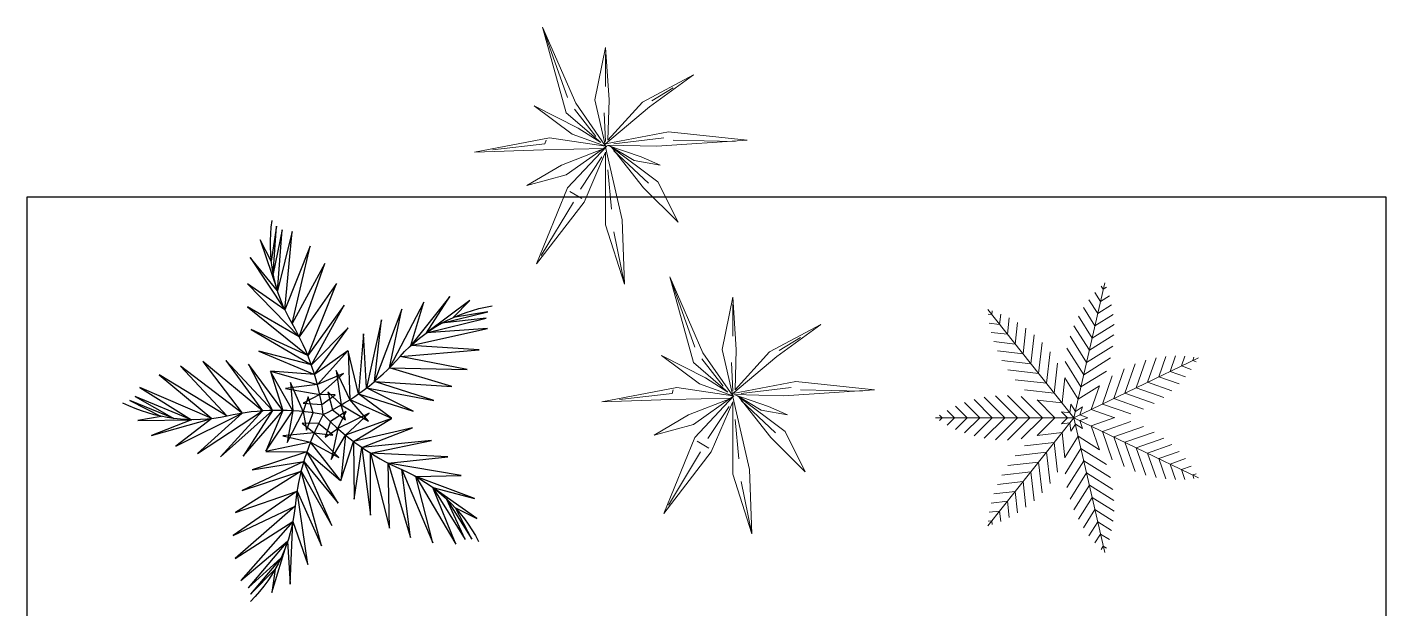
# Model space of a CAD drawing. Header units: millimetres. Extents: x 355 to 3640, y -248 to 1431.
# Drawn here: x 359.5 to 580.5, y 660.9 to 755.5 of the extents above; entities that cross this region are included whole.
import ezdxf

# ---------------------------------------------------------------- set-up
doc = ezdxf.new("R2010")
doc.units = ezdxf.units.MM
doc.layers.get('0').update_dxf_attribs({"plot": 0})
doc.layers.add('PLANTS', color=92, linetype='Continuous')

# ---------------------------------------------------------------- blocks, each defined once
blk = doc.blocks.new('tree 8312')
for p, q in [((-1046, 2466), (-1205, 2850)), ((-719, 2151), (-973, 2935)), ((-631, 2178), (-828, 2877)), ((-498, 2441), (-614, 3029)), ((-454, 2805), (-493, 3050)), ((-300, 2473), (-359, 2970)), ((-215, 2666), (-247, 3080)), ((-91, 2263), (-124, 3087)), ((0, 2265), (0, 2991)), ((0, 2265), (0, 2991)), ((100, 2489), (120, 2989)), ((182, 2258), (228, 2832)), ((273, 2249), (359, 2970)), ((364, 2237), (493, 3050)), ((454, 2220), (595, 2933)), ((719, 2151), (943, 2842)), ((976, 2296), (1205, 2850)), ((-1136, 1969), (-1539, 2688)), ((-1158, 2212), (-1430, 2746)), ((-1068, 2256), (-1215, 2574)), ((-883, 2333), (-1056, 2803)), ((-543, 2201), (-677, 2761)), ((595, 2420), (677, 2761)), ((631, 2178), (788, 2732)), ((805, 2121), (1004, 2662)), ((974, 2052), (1278, 2711)), ((1158, 2212), (1317, 2525)), ((1246, 2165), (1491, 2602)), ((1417, 2061), (1750, 2558)), ((1429, 2271), (1646, 2625)), ((-1579, 1647), (-2138, 2252)), ((-1657, 1879), (-2046, 2335)), ((-1440, 1766), (-1889, 2336)), ((-1499, 2003), (-1794, 2408)), ((-1417, 2061), (-1612, 2352)), ((-1215, 1922), (-1516, 2413)), ((1367, 1821), (1794, 2408)), ((1510, 1708), (1982, 2260)), ((1579, 1943), (1950, 2413)), ((-2003, 1519), (-2473, 1890)), ((-1768, 1450), (-2320, 1921)), ((-1873, 1671), (-2131, 1909)), ((-1644, 1584), (-2052, 1991)), ((1644, 1584), (2052, 1991)), ((1708, 1518), (2313, 2078)), ((1731, 1813), (1969, 2070)), ((1826, 1379), (2396, 1829)), ((1940, 1596), (2395, 1985)), ((-2331, 1368), (-2685, 1585)), ((-2226, 1186), (-2662, 1431)), ((-2121, 1357), (-2619, 1689)), ((-1881, 1307), (-2469, 1733)), ((1983, 1155), (2474, 1456)), ((2029, 1076), (2748, 1479)), ((2064, 1439), (2469, 1733)), ((2121, 1357), (2412, 1552)), ((-2357, 916), (-2910, 1145)), ((-2112, 913), (-2771, 1217)), ((-2273, 1098), (-2585, 1257)), ((2273, 1098), (2806, 1370)), ((2317, 1008), (2635, 1154)), ((2526, 986), (2910, 1145)), ((-2212, 658), (-2902, 883)), ((-2238, 571), (-2792, 727)), ((-2182, 745), (-2722, 944)), ((2212, 658), (2995, 913)), ((2238, 571), (2937, 768)), ((2393, 823), (2863, 996)), ((-2297, 303), (-3111, 432)), ((-2281, 393), (-2993, 535)), ((-2480, 535), (-2821, 617)), ((2261, 483), (2821, 617)), ((2502, 437), (3089, 554)), ((2866, 394), (3111, 432)), ((-2549, 40), (-3049, 59)), ((-2309, 213), (-3030, 298)), ((-2318, 122), (-2892, 167)), ((2324, 31), (3147, 63)), ((2533, 239), (3030, 298)), ((2726, 154), (3140, 187)), ((-2324, -152), (-3147, -184)), ((-2726, -275), (-3140, -307)), ((-2325, -60), (-3052, -60)), ((-2325, -60), (-3052, -60)), ((2309, -334), (3030, -419)), ((2318, -243), (2892, -288)), ((2325, -60), (3052, -60)), ((2325, -60), (3052, -60)), ((2549, -160), (3049, -180)), ((-2866, -514), (-3111, -553)), ((-2502, -558), (-3089, -675)), ((-2533, -360), (-3030, -419)), ((-2238, -692), (-2937, -889)), ((-2261, -603), (-2821, -738)), ((2238, -692), (2792, -848)), ((2281, -514), (2993, -656)), ((2297, -424), (3111, -553)), ((2480, -656), (2821, -738)), ((-2212, -779), (-2995, -1034)), ((-2393, -943), (-2863, -1117)), ((2112, -1034), (2771, -1338)), ((2182, -865), (2722, -1065)), ((2212, -779), (2902, -1003)), ((2357, -1036), (2910, -1266)), ((-2526, -1107), (-2910, -1266)), ((-2273, -1218), (-2806, -1490)), ((-2029, -1197), (-2748, -1599)), ((-2317, -1128), (-2635, -1275)), ((-1983, -1275), (-2474, -1576)), ((2226, -1307), (2662, -1551)), ((2273, -1218), (2585, -1378)), ((-2064, -1560), (-2469, -1854)), ((-2121, -1478), (-2412, -1672)), ((-1826, -1500), (-2396, -1950)), ((-1940, -1717), (-2395, -2106)), ((-1708, -1639), (-2313, -2198)), ((-1644, -1705), (-2052, -2112)), ((1579, -1768), (2138, -2373)), ((1644, -1705), (2052, -2112)), ((1768, -1571), (2320, -2042)), ((1881, -1427), (2469, -1854)), ((2003, -1640), (2473, -2010)), ((2121, -1478), (2619, -1810)), ((2331, -1489), (2685, -1706)), ((-1510, -1829), (-1982, -2381)), ((-1731, -1933), (-1969, -2191)), ((-1579, -2064), (-1950, -2534)), ((-1367, -1942), (-1794, -2529)), ((1136, -2089), (1539, -2808)), ((1215, -2043), (1516, -2534)), ((1440, -1887), (1889, -2457)), ((1657, -2000), (2046, -2455)), ((1873, -1792), (2131, -2030)), ((-1417, -2181), (-1750, -2679)), ((-1429, -2392), (-1646, -2746)), ((-1246, -2286), (-1491, -2723)), ((-1158, -2333), (-1317, -2645)), ((-974, -2172), (-1278, -2832)), ((-976, -2417), (-1205, -2970)), ((-805, -2242), (-1004, -2782)), ((-719, -2272), (-943, -2963)), ((-631, -2299), (-788, -2853)), ((-454, -2341), (-595, -3053)), ((-364, -2357), (-493, -3171)), ((-273, -2370), (-359, -3091)), ((-182, -2379), (-228, -2953)), ((0, -2386), (0, -3112)), ((0, -2386), (0, -3112)), ((91, -2384), (124, -3208)), ((543, -2322), (677, -2882)), ((631, -2299), (828, -2997)), ((719, -2272), (973, -3056)), ((883, -2453), (1056, -2923)), ((1068, -2377), (1215, -2695)), ((1158, -2333), (1430, -2867)), ((1417, -2181), (1612, -2473)), ((1499, -2124), (1794, -2529)), ((-595, -2541), (-677, -2882)), ((-100, -2609), (-120, -3110)), ((215, -2786), (247, -3200)), ((300, -2593), (359, -3091)), ((498, -2562), (614, -3149)), ((1046, -2587), (1205, -2970)), ((454, -2926), (493, -3171))]:
    blk.add_line(p, q)
at = {"linetype": 'Continuous'}
blk.add_circle((0, 0), 145, dxfattribs=at)
blk = doc.blocks.new('tree 642142')
at = {"linetype": 'Continuous', "xscale": 0.00015873015854595, "yscale": 0.00015873015854595, "zscale": 0.00015873015854595}
blk.add_blockref('tree 8312', (-111.4714, 92.4496), dxfattribs=at)
blk = doc.blocks.new('tree 5412326')
for points in [[(-0.7497, 0.4146), (-0.6444, 0.4473), (-0.7415, 0.4821), (-0.5477, 0.5662), (-0.7362, 0.5499), (-0.4736, 0.7004), (-0.7338, 0.6178), (-0.4247, 0.8457), (-0.7342, 0.6858), (-0.4023, 0.9973), (-0.7375, 0.7537), (-0.4073, 1.1505), (-0.7528, 0.8888), (-0.4395, 1.3003), (-0.7716, 0.9884), (-0.4978, 1.4421), (-0.7889, 1.0895), (-0.5804, 1.5712), (-0.7963, 1.2251), (-0.6416, 1.6027), (-0.7883, 1.3435), (-0.6691, 1.6381), (-0.7743, 1.4276), (-0.8011, 1.5837), (-0.7963, 1.2251), (-0.901, 1.4927), (-0.7889, 1.0895), (-0.9718, 1.3307), (-0.7528, 0.8888), (-1.0208, 1.1854), (-0.7375, 0.7537), (-1.0432, 1.0338), (-0.7342, 0.6858), (-1.0382, 0.8806), (-0.7338, 0.6178), (-1.006, 0.7307), (-0.7362, 0.5499), (-0.9477, 0.589), (-0.7415, 0.4821), (-0.8651, 0.4599)], [(-0.8212, 0.3788), (-0.8197, 0.4891), (-0.8828, 0.4074), (-0.9029, 0.6178), (-0.9456, 0.4334), (-1.0076, 0.7297), (-1.0095, 0.4568), (-1.1306, 0.8212), (-1.0743, 0.4773), (-1.2679, 0.8893), (-1.1399, 0.4952), (-1.4152, 0.9319), (-1.2731, 0.5224), (-1.5676, 0.9476), (-1.3736, 0.5353), (-1.7205, 0.9359), (-1.4751, 0.5501), (-1.8688, 0.8972), (-1.6064, 0.5849), (-1.9177, 0.8488), (-1.7165, 0.6291), (-1.9598, 0.8336), (-1.7921, 0.6684), (-1.9489, 0.6913), (-1.6064, 0.5849), (-1.8932, 0.5681), (-1.4751, 0.5501), (-1.761, 0.4506), (-1.2731, 0.5224), (-1.638, 0.3592), (-1.1399, 0.4952), (-1.5007, 0.291), (-1.0743, 0.4773), (-1.3534, 0.2485), (-1.0095, 0.4568), (-1.201, 0.2327), (-0.9456, 0.4334), (-1.0481, 0.2444), (-0.8828, 0.4074), (-0.8998, 0.2831)], [(-0.6936, 0.3578), (-0.6299, 0.2677), (-0.6269, 0.3709), (-0.487, 0.2125), (-0.5608, 0.3867), (-0.3365, 0.1835), (-0.4954, 0.4054), (-0.1832, 0.1818), (-0.4309, 0.4268), (-0.0321, 0.2074), (-0.3673, 0.451), (0.1121, 0.2595), (-0.2436, 0.5073), (0.2447, 0.3364), (-0.1547, 0.5559), (0.3614, 0.4357), (-0.0639, 0.6036), (0.4587, 0.5542), (0.0629, 0.6526), (0.4698, 0.6221), (0.1779, 0.6815), (0.4949, 0.6592), (0.2622, 0.6942), (0.4025, 0.7679), (0.0629, 0.6526), (0.285, 0.8348), (-0.0639, 0.6036), (0.109, 0.8521), (-0.2436, 0.5073), (-0.0443, 0.8538), (-0.3673, 0.451), (-0.1954, 0.8282), (-0.4309, 0.4268), (-0.3396, 0.7761), (-0.4954, 0.4054), (-0.4721, 0.6992), (-0.5608, 0.3867), (-0.5889, 0.5999), (-0.6269, 0.3709), (-0.6862, 0.4815)], [(-0.8091, 0.2998), (-0.9136, 0.3352), (-0.8554, 0.25), (-1.0617, 0.2959), (-0.8996, 0.1983), (-1.2005, 0.2309), (-0.9415, 0.1448), (-1.3255, 0.1422), (-0.9811, 0.0895), (-1.4327, 0.0326), (-1.0183, 0.0326), (-1.5187, -0.0942), (-1.0853, -0.0856), (-1.5807, -0.2344), (-1.1286, -0.1773), (-1.6169, -0.3833), (-1.1741, -0.2692), (-1.6259, -0.5364), (-1.2478, -0.3833), (-1.595, -0.5978), (-1.3239, -0.4743), (-1.5935, -0.6426), (-1.3846, -0.5341), (-1.4548, -0.6762), (-1.2478, -0.3833), (-1.3204, -0.6613), (-1.1741, -0.2692), (-1.1679, -0.5718), (-1.0853, -0.0856), (-1.0429, -0.4831), (-1.0183, 0.0326), (-0.9357, -0.3736), (-0.9811, 0.0895), (-0.8497, -0.2467), (-0.9415, 0.1448), (-0.7876, -0.1066), (-0.8996, 0.1983), (-0.7515, 0.0424), (-0.8554, 0.25), (-0.7424, 0.1954)], [(-0.7303, 0.2868), (-0.7963, 0.1985), (-0.6972, 0.2274), (-0.8047, 0.0454), (-0.6617, 0.1694), (-0.7857, -0.1067), (-0.6238, 0.113), (-0.7399, -0.253), (-0.5834, 0.0583), (-0.6689, -0.3888), (-0.5408, 0.0053), (-0.5748, -0.5098), (-0.4491, -0.095), (-0.4607, -0.6121), (-0.3753, -0.1645), (-0.3302, -0.6925), (-0.3019, -0.2361), (-0.1875, -0.7484), (-0.2162, -0.3415), (-0.1194, -0.738), (-0.1531, -0.4419), (-0.0764, -0.7504), (-0.115, -0.5182), (-0.0016, -0.6289), (-0.2162, -0.3415), (0.0258, -0.4965), (-0.3019, -0.2361), (-0.0122, -0.3237), (-0.4491, -0.095), (-0.0579, -0.1774), (-0.5408, 0.0053), (-0.129, -0.0416), (-0.5834, 0.0583), (-0.223, 0.0794), (-0.6238, 0.113), (-0.3372, 0.1817), (-0.6617, 0.1694), (-0.4677, 0.2621), (-0.6972, 0.2274), (-0.6104, 0.318)]]:
    blk.add_lwpolyline(points, close=True)
for points in [[(-0.7608, 0.3476, 0.101039), (-0.7716, 0.9884, -0.173091), (-0.6847, 1.6835)], [(-0.7608, 0.3476, 0.101039), (-1.3736, 0.5353, -0.173091), (-2.0078, 0.8328)], [(-0.7608, 0.3476, 0.101039), (-0.1547, 0.5559, -0.173091), (0.5333, 0.688)], [(-0.7608, 0.3476, 0.101039), (-1.1286, -0.1773, -0.173091), (-1.6076, -0.6885)], [(-0.7608, 0.3476, 0.101039), (-0.3753, -0.1645, -0.173091), (-0.0371, -0.778)]]:
    blk.add_lwpolyline(points, format="xyb")
blk = doc.blocks.new('tree 97643')
blk.add_blockref('tree 5412326', (348.3837, 244.595))
blk = doc.blocks.new('tree53532')
at = {"lineweight": 0}
for p, q in [((1.711, 3.53), (1.896, 2.559)), ((1.742, 2.636), (1.711, 3.53)), ((1.742, 3.299), (1.819, 2.62)), ((1.279, 2.852), (1.541, 2.405)), ((1.418, 2.343), (1.279, 2.852)), ((0.262, 2.728), (1.249, 2.327)), ((1.064, 2.112), (0.262, 2.728)), ((1.064, 2.25), (0.37, 2.667)), ((1.942, 2.266), (2.312, 2.759)), ((2.312, 2.759), (2.019, 2.189)), ((2.22, 2.343), (3.329, 2.651)), ((3.329, 2.651), (2.343, 2.22)), ((3.329, 2.651), (2.42, 2.327)), ((1.757, 1.85), (1.742, 2.636)), ((1.896, 2.559), (1.788, 1.834)), ((1.819, 2.62), (1.865, 2.605)), ((1.11, 2.143), (1.202, 2.297)), ((1.249, 2.327), (1.788, 1.819)), ((1.788, 1.819), (1.418, 2.343)), ((1.541, 2.405), (1.757, 1.85)), ((1.834, 1.896), (2.22, 2.343)), ((1.649, 1.88), (1.233, 2.158)), ((1.788, 1.834), (1.942, 2.266)), ((2.343, 2.22), (1.788, 1.834)), ((2.019, 2.189), (1.834, 1.896)), ((1.911, 1.958), (2.266, 2.235)), ((1.711, 1.834), (1.064, 2.112)), ((1.788, 1.834), (2.389, 1.973)), ((2.389, 1.973), (3.067, 1.834)), ((0, 1.588), (0.771, 1.834)), ((0.771, 1.834), (1.711, 1.834)), ((1.773, 1.834), (0.832, 1.618)), ((1.48, 1.803), (0.971, 1.757)), ((1.788, 1.773), (1.326, 1.156)), ((1.603, 1.464), (1.788, 1.773)), ((1.803, 1.819), (1.649, 1.372)), ((1.788, 1.171), (1.803, 1.819)), ((1.819, 1.834), (1.973, 1.017)), ((2.297, 1.264), (1.819, 1.834)), ((1.85, 1.834), (2.22, 1.85)), ((1.865, 1.803), (2.358, 1.356)), ((2.389, 1.788), (1.865, 1.803)), ((3.067, 1.834), (2.389, 1.788)), ((2.975, 1.834), (2.559, 1.834)), ((0, 1.588), (0.678, 1.726)), ((0.832, 1.618), (0, 1.588)), ((1.249, 1.341), (1.773, 1.757)), ((1.726, 1.726), (1.31, 1.279)), ((1.819, 1.726), (1.896, 1.079)), ((1.541, 1.125), (1.603, 1.464)), ((0.802, 0.894), (1.249, 1.341)), ((1.649, 1.372), (1.541, 1.125)), ((2.713, 0.694), (2.297, 1.264)), ((2.358, 1.356), (2.713, 0.694)), ((2.543, 0.956), (2.374, 1.233)), ((1.326, 1.156), (0.802, 0.894)), ((1.865, 0), (1.788, 1.171)), ((1.85, 0.154), (1.865, 0.956)), ((1.973, 1.017), (1.865, 0))]:
    blk.add_line(p, q, dxfattribs=at)
blk = doc.blocks.new('tree 751332')
at = {"lineweight": 0}
for p, q in [((0, 0.9878), (0, 0)), ((0, 0.8521), (-0.0528, 0.9048)), ((0, 0.9416), (-0.0189, 0.9605)), ((0.0189, 0.9605), (0, 0.9416)), ((0.0528, 0.9048), (0, 0.8521)), ((0, 0.673), (-0.1089, 0.7819)), ((0, 0.7625), (-0.0829, 0.8454)), ((0.0829, 0.8454), (0, 0.7625)), ((0.1089, 0.7819), (0, 0.673)), ((0, 0.5834), (-0.1304, 0.7138)), ((0.1304, 0.7138), (0, 0.5834)), ((-0.7723, 0.6159), (0, 0)), ((-0.7362, 0.5871), (-0.7627, 0.5841)), ((-0.7392, 0.6136), (-0.7362, 0.5871)), ((-0.6745, 0.6054), (-0.6662, 0.5312)), ((-0.6093, 0.5919), (-0.5962, 0.4754)), ((0, 0.4939), (-0.1467, 0.6406)), ((0.1467, 0.6406), (0, 0.4939)), ((0.7723, 0.6159), (0, 0)), ((0.5962, 0.4754), (0.6093, 0.5919)), ((0.6662, 0.5312), (0.6745, 0.6054)), ((0.7362, 0.5871), (0.7392, 0.6136)), ((0.7627, 0.5841), (0.7362, 0.5871)), ((-0.6662, 0.5312), (-0.7403, 0.5229)), ((-0.5434, 0.5727), (-0.5261, 0.4196)), ((-0.4768, 0.547), (-0.4561, 0.3638)), ((-0.4094, 0.5141), (-0.3861, 0.3079)), ((0, 0.4043), (-0.1569, 0.5612)), ((0.1569, 0.5612), (0, 0.4043)), ((0.3861, 0.3079), (0.4094, 0.5141)), ((0.4561, 0.3638), (0.4768, 0.547)), ((0.5261, 0.4196), (0.5434, 0.5727)), ((0.7403, 0.5229), (0.6662, 0.5312)), ((-0.5962, 0.4754), (-0.7126, 0.4623)), ((-0.5261, 0.4196), (-0.6792, 0.4023)), ((-0.341, 0.4726), (-0.3161, 0.2521)), ((-0.2713, 0.4202), (-0.2461, 0.1963)), ((0, 0.3148), (-0.1594, 0.4741)), ((0.1594, 0.4741), (0, 0.3148)), ((0.2461, 0.1963), (0.2713, 0.4202)), ((0.3161, 0.2521), (0.341, 0.4726)), ((0.6792, 0.4023), (0.5261, 0.4196)), ((0.7126, 0.4623), (0.5962, 0.4754)), ((-0.4561, 0.3638), (-0.6394, 0.3431)), ((-0.3861, 0.3079), (-0.5923, 0.2847)), ((-0.2001, 0.3532), (-0.1761, 0.1404)), ((0, 0.2252), (-0.1514, 0.3766)), ((0.1514, 0.3766), (0, 0.2252)), ((0.1761, 0.1404), (0.2001, 0.3532)), ((0.5923, 0.2847), (0.3861, 0.3079)), ((0.6394, 0.3431), (0.4561, 0.3638)), ((-0.3161, 0.2521), (-0.5366, 0.2273)), ((-0.2461, 0.1963), (-0.4701, 0.171)), ((0, 0.1357), (-0.1274, 0.2631)), ((-0.1263, 0.2637), (-0.1061, 0.0846)), ((0.1274, 0.2631), (0, 0.1357)), ((0.1061, 0.0846), (0.1263, 0.2637)), ((0.4701, 0.171), (0.2461, 0.1963)), ((0.5366, 0.2273), (0.3161, 0.2521)), ((-0.1761, 0.1404), (-0.3889, 0.1165)), ((0.3889, 0.1165), (0.1761, 0.1404)), ((-0.963, -0.2198), (0, 0)), ((-0.6572, 0.0005), (-0.4815, -0.1099)), ((-0.5821, 0.0281), (-0.3942, -0.09)), ((-0.4977, 0.0499), (-0.3069, -0.07)), ((-0.4286, -0.8899), (0, 0)), ((-0.4009, 0.0638), (-0.2196, -0.0501)), ((-0.1061, 0.0846), (-0.2852, 0.0644)), ((-0.2849, 0.0657), (-0.1323, -0.0302)), ((-0.0361, 0.0288), (-0.0963, 0.022)), ((-0.0963, 0.022), (-0.045, -0.0103)), ((0, 0.0462), (-0.0429, 0.089)), ((-0.0429, 0.089), (-0.0361, 0.0288)), ((0.0429, 0.089), (0, 0.0462)), ((0.963, -0.2198), (0, 0)), ((0.4286, -0.8899), (0, 0)), ((0.0361, 0.0288), (0.0429, 0.089)), ((0.0963, 0.022), (0.0361, 0.0288)), ((0.045, -0.0103), (0.0963, 0.022)), ((0.2852, 0.0644), (0.1061, 0.0846)), ((0.1323, -0.0302), (0.2849, 0.0657)), ((0.2196, -0.0501), (0.4009, 0.0638)), ((0.3069, -0.07), (0.4977, 0.0499)), ((0.3942, -0.09), (0.5821, 0.0281)), ((0.4815, -0.1099), (0.6572, 0.0005)), ((-0.7865, -0.0678), (-0.6561, -0.1497)), ((-0.725, -0.0317), (-0.5688, -0.1298)), ((-0.3942, -0.09), (-0.5122, -0.2778)), ((-0.3069, -0.07), (-0.4268, -0.2609)), ((-0.2196, -0.0501), (-0.3335, -0.2314)), ((-0.1323, -0.0302), (-0.2282, -0.1828)), ((-0.045, -0.0103), (-0.0773, -0.0616)), ((-0.0773, -0.0616), (-0.02, -0.0416)), ((-0.02, -0.0416), (0, -0.0988)), ((0, -0.0988), (0.02, -0.0416)), ((0.02, -0.0416), (0.0773, -0.0616)), ((0.0773, -0.0616), (0.045, -0.0103)), ((0.2282, -0.1828), (0.1323, -0.0302)), ((0.3335, -0.2314), (0.2196, -0.0501)), ((0.4268, -0.2609), (0.3069, -0.07)), ((0.5122, -0.2778), (0.3942, -0.09)), ((0.5688, -0.1298), (0.725, -0.0317)), ((0.6561, -0.1497), (0.7865, -0.0678)), ((-0.8939, -0.1499), (-0.8307, -0.1896)), ((-0.8307, -0.1896), (-0.8704, -0.2528)), ((-0.8427, -0.1073), (-0.7434, -0.1697)), ((-0.7434, -0.1697), (-0.8058, -0.2689)), ((-0.6561, -0.1497), (-0.738, -0.2802)), ((-0.5688, -0.1298), (-0.6669, -0.286)), ((-0.4815, -0.1099), (-0.5919, -0.2856)), ((-0.229, -0.1818), (-0.0589, -0.1223)), ((-0.0589, -0.1223), (0.0006, -0.2924)), ((-0.0006, -0.2924), (0.0589, -0.1223)), ((0.0589, -0.1223), (0.229, -0.1818)), ((0.5919, -0.2856), (0.4815, -0.1099)), ((0.6669, -0.286), (0.5688, -0.1298)), ((0.738, -0.2802), (0.6561, -0.1497)), ((0.7434, -0.1697), (0.8427, -0.1073)), ((0.8058, -0.2689), (0.7434, -0.1697)), ((0.8307, -0.1896), (0.8939, -0.1499)), ((0.8704, -0.2528), (0.8307, -0.1896)), ((-0.9406, -0.1953), (-0.918, -0.2095)), ((-0.918, -0.2095), (-0.9322, -0.2321)), ((-0.3493, -0.358), (-0.1366, -0.2836)), ((-0.2998, -0.2737), (-0.0977, -0.2029)), ((-0.1366, -0.2836), (-0.0621, -0.4963)), ((-0.0977, -0.2029), (-0.027, -0.405)), ((0.027, -0.405), (0.0977, -0.2029)), ((0.0621, -0.4963), (0.1366, -0.2836)), ((0.0977, -0.2029), (0.2998, -0.2737)), ((0.1366, -0.2836), (0.3493, -0.358)), ((0.918, -0.2095), (0.9406, -0.1953)), ((0.9322, -0.2321), (0.918, -0.2095)), ((-0.3849, -0.4376), (-0.1754, -0.3643)), ((-0.1754, -0.3643), (-0.1022, -0.5737)), ((0.1022, -0.5737), (0.1754, -0.3643)), ((0.1754, -0.3643), (0.3849, -0.4376)), ((-0.4102, -0.5135), (-0.2143, -0.445)), ((-0.2143, -0.445), (-0.1457, -0.6408)), ((0.1457, -0.6408), (0.2143, -0.445)), ((0.2143, -0.445), (0.4102, -0.5135)), ((-0.4272, -0.5866), (-0.2531, -0.5256)), ((-0.2531, -0.5256), (-0.1922, -0.6997)), ((0.1922, -0.6997), (0.2531, -0.5256)), ((0.2531, -0.5256), (0.4272, -0.5866)), ((-0.4374, -0.6572), (-0.292, -0.6063)), ((-0.292, -0.6063), (-0.2411, -0.7517)), ((0.2411, -0.7517), (0.292, -0.6063)), ((0.292, -0.6063), (0.4374, -0.6572)), ((-0.4415, -0.7257), (-0.3308, -0.687)), ((-0.4401, -0.7923), (-0.3697, -0.7677)), ((-0.3697, -0.7677), (-0.345, -0.8381)), ((-0.3308, -0.687), (-0.2921, -0.7977)), ((0.2921, -0.7977), (0.3308, -0.687)), ((0.3308, -0.687), (0.4415, -0.7257)), ((0.345, -0.8381), (0.3697, -0.7677)), ((0.3697, -0.7677), (0.4401, -0.7923)), ((-0.4337, -0.8572), (-0.4085, -0.8484)), ((-0.4085, -0.8484), (-0.3997, -0.8736)), ((0.3997, -0.8736), (0.4085, -0.8484)), ((0.4085, -0.8484), (0.4337, -0.8572))]:
    blk.add_line(p, q, dxfattribs=at)

msp = doc.modelspace()

# ---------------------------------------------------------------- linework, layer by layer
msp.add_lwpolyline([(359.47, 727.94), (580.53, 727.94), (580.53, 480.6), (359.47, 480.6)], close=True)

# ---------------------------------------------------------------- block references
at = {"layer": 'PLANTS', "ltscale": 0.02, "xscale": 12.56138671184702, "yscale": 12.56138671184702, "zscale": 12.56138671184702, "rotation": 90}
for p in [(476.61, 713.72), (497.31, 673.1)]:
    msp.add_blockref('tree53532', p, dxfattribs=at)
at = {"layer": 'PLANTS'}
for name, p, xscale, yscale, zscale, rotation in [('tree 97643', (6384.59, -7789.96), 24.40141456445883, 24.40141456445883, 24.40141456445883, 90), ('tree 751332', (529.79, 691.99), 22.78504422876138, 22.78504422876138, 22.78504422876138, 90), ('tree 642142', (592.79, -5064.21), 39.37007874015749, 39.37007874015749, 39.37007874015749, 310.2561828064461)]:
    msp.add_blockref(name, p, dxfattribs=dict(at, xscale=xscale, yscale=yscale, zscale=zscale, rotation=rotation))

doc.saveas('drawing.dxf')
